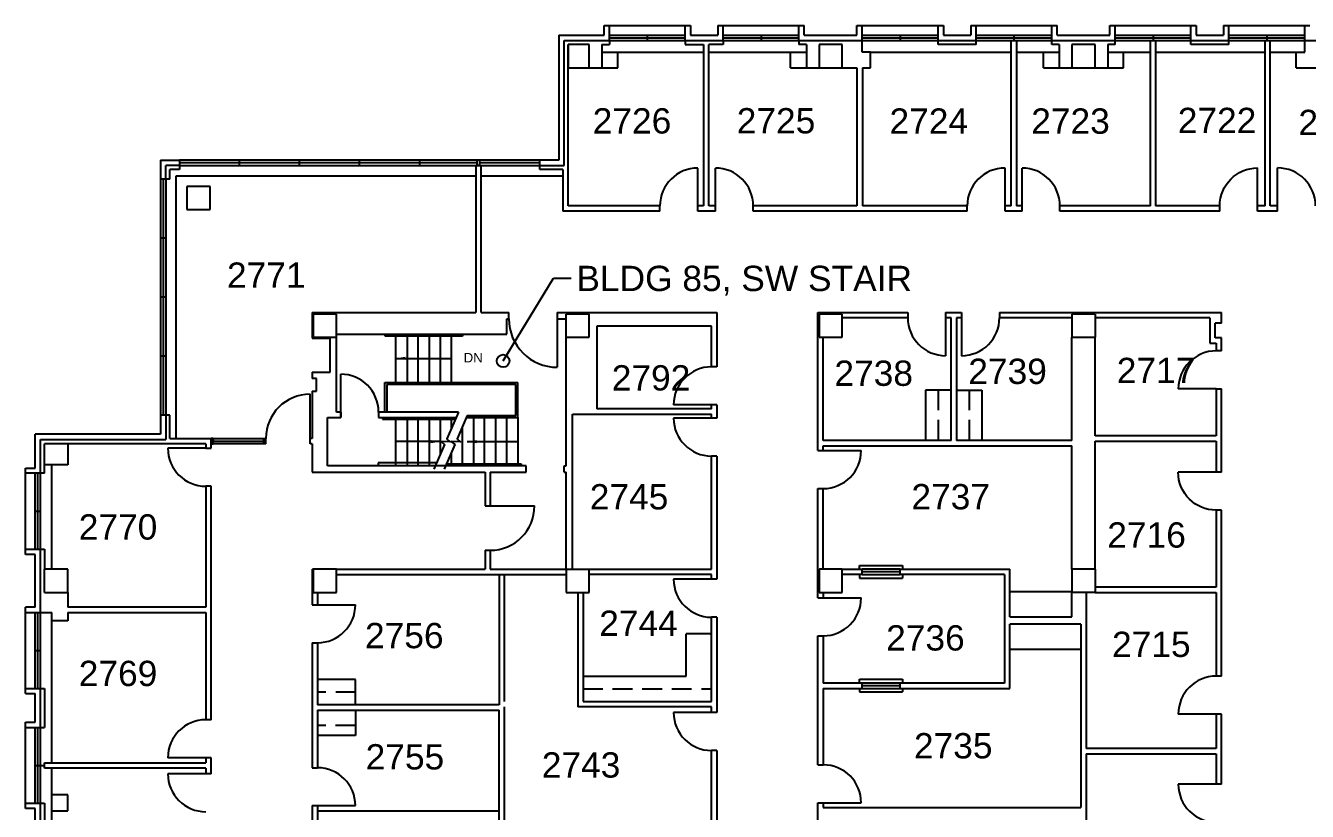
# Model space of a CAD drawing. Header units: inches. Extents: x 338 to 7662, y 1527 to 4766.
# Drawn here: x 533 to 1749, y 3752 to 4497 of the extents above; entities that cross this region are included whole.
import ezdxf

# ---------------------------------------------------------------- set-up
doc = ezdxf.new("R2010")
doc.units = ezdxf.units.IN
doc.header["$LTSCALE"] = 150
doc.header["$MEASUREMENT"] = 0
doc.linetypes.add('HIDDEN2', pattern=[0.1875, 0.125, -0.0625])
doc.layers.get('0').update_dxf_attribs({"linetype": 'CONTINUOUS'})
for name, color, linetype in [('A-ANNO-TEXT', 4, 'CONTINUOUS'), ('A-ANNO-TEXT-STAIR', 4, 'CONTINUOUS'), ('A-ANNO-TX192', 4, 'CONTINUOUS'), ('A-COLS', 5, 'CONTINUOUS'), ('A-DOOR', 2, 'CONTINUOUS'), ('A-FLOR-CASE', 3, 'CONTINUOUS'), ('A-FLOR-CASE-UPPR', 3, 'HIDDEN2'), ('A-FLOR-HRAL', 1, 'CONTINUOUS'), ('A-FLOR-STRS', 2, 'CONTINUOUS'), ('A-GLAZ', 2, 'CONTINUOUS'), ('A-GLAZ-SILL', 1, 'CONTINUOUS'), ('A-WALL-FULL', 6, 'CONTINUOUS'), ('A-WALL-PRHT', 3, 'CONTINUOUS')]:
    doc.layers.add(name, color=color, linetype=linetype)
doc.styles.add('ARIAL', font='arial.ttf')
doc.styles.get("Standard").update_dxf_attribs({"font": 'simplex'})
doc.dimstyles.new('DIM-96', dxfattribs={"dimscale": 96, "dimtxt": 0.18, "dimasz": 0.09375, "dimexe": 0.18, "dimexo": 0.0625, "dimgap": 0.09, "dimtad": 0, "dimtih": 1, "dimtoh": 1, "dimdec": 4, "dimzin": 0, "dimdsep": 46, "dimlunit": 4, "dimtxsty": 'Standard', "dimblk": 'ARCHTICK', "dimcen": 0.09, "dimadec": 0, "dimazin": 0, "dimtfac": 1, "dimtdec": 4, "dimtofl": 0, "dimtmove": 2, "dimatfit": 3, "dimfxl": 1, "dimtolj": 1, "dimtzin": 0, "dimarcsym": 0})
doc.dimstyles.new('DIM1-4', dxfattribs={"dimscale": 48, "dimtxt": 0.09375, "dimasz": 0.125, "dimexe": 0.125, "dimexo": 0.09375, "dimgap": 0, "dimtad": 1, "dimdec": 6, "dimzin": 7, "dimdsep": 46, "dimlunit": 4, "dimtxsty": 'Standard', "dimsah": 1, "dimcen": 2.25, "dimdle": 1.5, "dimadec": 0, "dimazin": 0, "dimtfac": 1, "dimtdec": 6, "dimtix": 1, "dimtofl": 0, "dimtmove": 2, "dimatfit": 3, "dimfxl": 1, "dimtolj": 1, "dimtzin": 3, "dimarcsym": 0})

# ---------------------------------------------------------------- blocks, each defined once
blk = doc.blocks.new('dr-36')
blk.add_line((0, 0), (0, 36.1))
blk.add_arc((-0.1, 0), 36.1, 0.0689, 89.8337)
blk = doc.blocks.new('_ArchTick')
at = {"color": 0, "linetype": 'ByBlock', "const_width": 0.15}
blk.add_lwpolyline([(-0.5, -0.5), (0.5, 0.5)], dxfattribs=at)

msp = doc.modelspace()

# ---------------------------------------------------------------- linework, layer by layer
at = {"layer": 'A-ANNO-TEXT', "linetype": 'Continuous'}
for points in [[(943.2, 4130.5), (932.3, 4105.3), (935.5, 4102.3), (926.8, 4102.7), (930, 4099.7), (920, 4076.5)], [(951.6, 4127.4), (942.1, 4105.3), (945.3, 4102.3), (936.5, 4102.7), (939.7, 4099.7), (929.8, 4076.5)]]:
    msp.add_lwpolyline(points, dxfattribs=at)
at = {"layer": 'A-COLS'}
for p, q in [((1067.5, 4479), (1047.5, 4479)), ((1047.5, 4479), (1047.5, 4457)), ((1067.5, 4457), (1067.5, 4479)), ((1285.5, 4479), (1285.5, 4457)), ((1307.5, 4479), (1285.5, 4479)), ((1307.5, 4457), (1307.5, 4479)), ((1525.5, 4479), (1525.5, 4457)), ((1547.5, 4479), (1525.5, 4479)), ((1547.5, 4457), (1547.5, 4479)), ((1047.5, 4457), (1067.5, 4457)), ((1285.5, 4457), (1307.5, 4457)), ((1525.5, 4457), (1547.5, 4457)), ((685.5, 4344.5), (685.5, 4322.5)), ((707.5, 4344.5), (685.5, 4344.5)), ((707.5, 4322.5), (707.5, 4344.5)), ((685.5, 4322.5), (707.5, 4322.5)), ((827.5, 4223.5), (805.5, 4223.5)), ((805.5, 4223.5), (805.5, 4201.5)), ((827.5, 4201.5), (827.5, 4223.5)), ((1067.5, 4223.5), (1045.5, 4223.5)), ((1045.5, 4201.5), (1045.5, 4223.5)), ((1067.5, 4201.5), (1067.5, 4223.5)), ((1285.5, 4223.5), (1285.5, 4201.5)), ((1307.5, 4223.5), (1285.5, 4223.5)), ((1307.5, 4201.5), (1307.5, 4223.5)), ((1547.5, 4223.5), (1525.5, 4223.5)), ((1525.5, 4223.5), (1525.5, 4201.5)), ((1547.5, 4223.5), (1547.5, 4201.5)), ((805.5, 4201.5), (827.5, 4201.5)), ((1045.5, 4201.5), (1067.5, 4201.5)), ((1285.5, 4201.5), (1307.5, 4201.5)), ((1525.5, 4201.5), (1547.5, 4201.5)), ((550.5, 4080.5), (550.5, 4100.5)), ((572.5, 4100.5), (550.5, 4100.5)), ((572.5, 4100.5), (572.5, 4080.5)), ((572.5, 4080.5), (550.5, 4080.5)), ((572.5, 3981.5), (550.5, 3981.5)), ((550.5, 3959.5), (550.5, 3981.5)), ((572.5, 3959.5), (572.5, 3981.5)), ((805.5, 3981.5), (805.5, 3959.5)), ((827.5, 3981.5), (805.5, 3981.5)), ((827.5, 3959.5), (827.5, 3981.5)), ((1045.5, 3981.5), (1045.5, 3959.5)), ((1045.5, 3981.5), (1067.5, 3981.5)), ((1067.5, 3959.5), (1067.5, 3981.5)), ((1285.5, 3981.5), (1285.5, 3959.5)), ((1307.5, 3981.5), (1285.5, 3981.5)), ((1307.5, 3959.5), (1307.5, 3981.5)), ((1547.5, 3981.5), (1525.5, 3981.5)), ((1525.5, 3981.5), (1525.5, 3959.5)), ((1547.5, 3981.5), (1547.5, 3959.5)), ((550.5, 3959.5), (572.5, 3959.5)), ((805.5, 3959.5), (827.5, 3959.5)), ((1045.5, 3959.5), (1067.5, 3959.5)), ((1285.5, 3959.5), (1307.5, 3959.5)), ((1547.5, 3959.5), (1525.5, 3959.5))]:
    msp.add_line(p, q, dxfattribs=at)
at = {"layer": 'A-DOOR'}
for p, q in [((1170.5, 4321), (1170.5, 4362)), ((1187.1, 4321), (1187.1, 4362)), ((1462.1, 4326), (1462.1, 4362)), ((1478.2, 4326), (1478.2, 4362)), ((1037.1, 4219), (1037.1, 4173)), ((1405.7, 4220), (1405.7, 4184)), ((1420.8, 4220), (1420.8, 4184)), ((831.5, 4125.5), (831.5, 4166.5)), ((1662.5, 4152.6), (1626.5, 4152.6)), ((802.5, 4105.5), (802.5, 4147.5)), ((1188.5, 4137.4), (1147.5, 4137.4)), ((1183.5, 4124.8), (1147.5, 4124.8)), ((703.5, 4096.2), (667.5, 4096.2)), ((1284.5, 4094), (1325.5, 4094)), ((973.5, 4041.5), (1015.5, 4041.5)), ((1183.5, 3972), (1147.5, 3972)), ((1289.5, 3954.4), (1325.5, 3954.4)), ((809.5, 3947.8), (845.5, 3947.8)), ((1183.5, 3845.6), (1147.5, 3845.6)), ((1662.5, 3844.2), (1626.5, 3844.2)), ((703.5, 3802.8), (667.5, 3802.8)), ((703.5, 3787.5), (667.5, 3787.5)), ((1662.5, 3777.6), (1626.5, 3777.6)), ((1289.5, 3760), (1325.5, 3760)), ((809.5, 3757.3), (845.5, 3757.3))]:
    msp.add_line(p, q, dxfattribs=at)
for centre, radius, start, end in [((1170.5, 4326), 36, 90, 180), ((1187.1, 4326), 36, 360, 90), ((1462.1, 4326), 36, 90, 180), ((1478.2, 4326), 36, 360, 90), ((1037.1, 4219), 46, 180, 270), ((1405.7, 4220), 36, 180, 270), ((1420.8, 4220), 36, 270, 0), ((1662.5, 4152.6), 36, 90, 180), ((1183.5, 4137.4), 36, 90, 180), ((831.5, 4130.5), 36, 360, 90), ((802.5, 4105.5), 42, 90, 180), ((1183.5, 4124.8), 36, 180, 270), ((703.5, 4096.2), 36, 180, 270), ((1289.5, 4094), 36, 270, 0), ((973.5, 4041.5), 42, 270, 0), ((1183.5, 3972), 36, 180, 270), ((1289.5, 3954.4), 36, 270, 0), ((809.5, 3947.8), 36, 270, 0), ((1662.5, 3844.2), 36, 90, 180), ((1183.5, 3845.6), 36, 180, 270), ((703.5, 3802.8), 36, 90, 180), ((1289.5, 3760), 36, 360, 90), ((703.5, 3787.5), 36, 180, 270), ((809.5, 3757.3), 36, 0, 90), ((1662.5, 3777.6), 36, 180, 270)]:
    msp.add_arc(centre, radius, start, end, dxfattribs=at)
at = {"layer": 'A-FLOR-CASE', "linetype": 'Continuous'}
for p, q in [((1410.5, 4151.2), (1386.5, 4151.2)), ((1386.5, 4151.2), (1386.5, 4103.2)), ((1416, 4151.2), (1440, 4151.2)), ((1440, 4151.2), (1440, 4103.2)), ((1183.1, 3920.2), (1159.5, 3920.2)), ((1159.5, 3880), (1159.5, 3920.2)), ((845.6, 3876.9), (809.6, 3876.9)), ((845.6, 3852.9), (845.6, 3876.9)), ((1061.5, 3880), (1159.5, 3880)), ((845.5, 3848), (845.5, 3823.7)), ((845.5, 3823.7), (809.5, 3823.7))]:
    msp.add_line(p, q, dxfattribs=at)
at = {"layer": 'A-FLOR-CASE'}
for p, q in [((1466.5, 3960.5), (1525.5, 3960.5)), ((1534, 3905.5), (1466.5, 3905.5))]:
    msp.add_line(p, q, dxfattribs=at)
at = {"layer": 'A-FLOR-CASE-UPPR'}
for p, q in [((1398.5, 4151.2), (1398.5, 4103.2)), ((1428, 4151.2), (1428, 4103.2)), ((845.6, 3864.9), (809.6, 3864.9)), ((1061.5, 3868), (1183.5, 3868)), ((845.5, 3833.3), (809.5, 3833.3))]:
    msp.add_line(p, q, dxfattribs=at)
at = {"layer": 'A-FLOR-HRAL'}
for p, q in [((873.5, 4158.5), (999.5, 4158.5)), ((873.5, 4130.5), (873.5, 4158.5)), ((997.9, 4156.6), (875.3, 4156.6)), ((875.3, 4156.6), (875.3, 4130.5)), ((997.9, 4127.4), (997.9, 4156.6)), ((999.5, 4125.5), (999.5, 4158.5)), ((871.1, 4125.5), (871.1, 4123.8)), ((950.8, 4125.5), (999.5, 4125.5)), ((951.6, 4127.4), (997.9, 4127.4)), ((871.1, 4123.8), (940.3, 4123.8)), ((922.5, 4082.3), (867.1, 4082.3)), ((867.1, 4082.3), (867.1, 4079.3)), ((932, 4081.6), (1002.9, 4081.6)), ((1002.9, 4081.6), (1002.9, 4079.5))]:
    msp.add_line(p, q, dxfattribs=at)
at = {"layer": 'A-FLOR-STRS'}
for p, q in [((873.6, 4202.5), (873.6, 4204.5)), ((947, 4202.5), (873.6, 4202.5)), ((884, 4158.5), (884, 4204.5)), ((894.5, 4204.5), (894.5, 4158.5)), ((905, 4158.5), (905, 4204.5)), ((915.5, 4204.5), (915.5, 4158.5)), ((926, 4204.5), (926, 4158.5)), ((936.5, 4204.5), (936.5, 4158.5)), ((947, 4204.5), (947, 4202.5)), ((884, 4079.5), (884, 4125.5)), ((894.5, 4125.5), (894.5, 4079.5)), ((905, 4079.5), (905, 4125.5)), ((915.5, 4125.5), (915.5, 4079.5)), ((926, 4125.5), (926, 4090.4)), ((936.5, 4125.5), (936.5, 4114.9)), ((957.5, 4125.5), (957.5, 4079.5)), ((968, 4079.5), (968, 4125.5)), ((978.5, 4125.5), (978.5, 4079.5)), ((989, 4125.5), (989, 4079.5)), ((999.5, 4125.5), (999.5, 4079.5)), ((947, 4079.5), (947, 4116.7)), ((936.5, 4092.2), (936.5, 4079.5))]:
    msp.add_line(p, q, dxfattribs=at)
at = {"layer": 'A-GLAZ'}
for p, q in [((1086.5, 4485.5), (1158.5, 4485.5)), ((1122.5, 4488), (1122.5, 4483)), ((1194.5, 4485.5), (1266.5, 4485.5)), ((1230.5, 4488), (1230.5, 4483)), ((1326.5, 4485.5), (1398.5, 4485.5)), ((1362.5, 4488), (1362.5, 4483)), ((1434.5, 4485.5), (1506.5, 4485.5)), ((1470.5, 4488), (1470.5, 4483)), ((1566.5, 4485.5), (1638.5, 4485.5)), ((1602.5, 4488), (1602.5, 4483)), ((1674.5, 4485.5), (1746.5, 4485.5)), ((1710.5, 4488), (1710.5, 4483)), ((735.5, 4364.5), (735.5, 4369.5)), ((792.5, 4364.5), (792.5, 4369.5)), ((849.5, 4364.5), (849.5, 4369.5)), ((906.5, 4364.5), (906.5, 4369.5)), ((961, 4364.5), (961, 4369.5)), ((963.5, 4369.5), (961, 4369.5)), ((963.5, 4364.5), (963.5, 4369.5)), ((961, 4367), (678.5, 4367)), ((963.5, 4364.5), (961, 4364.5)), ((1020.5, 4367), (963.5, 4367)), ((663, 4351.5), (663, 4127.5)), ((665.5, 4295.5), (660.5, 4295.5)), ((665.5, 4239.5), (660.5, 4239.5)), ((665.5, 4183.5), (660.5, 4183.5)), ((710.5, 4105.5), (710.5, 4100.5)), ((710.5, 4103), (758.5, 4103)), ((758.5, 4100.5), (758.5, 4105.5)), ((760.5, 4100.5), (760.5, 4105.5)), ((544, 4000.5), (544, 4072.5)), ((541.5, 4036.5), (546.5, 4036.5)), ((1362.4, 3979), (1326.5, 3979)), ((544, 3868.5), (544, 3940.5)), ((541.5, 3904.5), (546.5, 3904.5)), ((1362.4, 3871), (1326.5, 3871)), ((544, 3759.5), (544, 3831.5)), ((541.5, 3795.5), (546.5, 3795.5)), ((546.5, 3795.5), (550.5, 3795.5))]:
    msp.add_line(p, q, dxfattribs=at)
for points in [[(710.5, 4105.5), (708.5, 4105.5), (708.5, 4100.5), (710.5, 4100.5)], [(758.5, 4105.5), (760.5, 4105.5)], [(760.5, 4100.5), (758.5, 4100.5)]]:
    msp.add_lwpolyline(points, dxfattribs=at)
at = {"layer": 'A-GLAZ-SILL'}
for p, q in [((1086.5, 4488), (1158.5, 4488)), ((1086.5, 4483), (1158.5, 4483)), ((1194.5, 4488), (1266.5, 4488)), ((1194.5, 4483), (1266.5, 4483)), ((1326.5, 4488), (1398.5, 4488)), ((1326.5, 4483), (1398.5, 4483)), ((1434.5, 4488), (1506.5, 4488)), ((1434.5, 4483), (1506.5, 4483)), ((1566.5, 4488), (1638.5, 4488)), ((1566.5, 4483), (1638.5, 4483)), ((1674.5, 4488), (1746.5, 4488)), ((1674.5, 4483), (1746.5, 4483)), ((961, 4369.5), (678.5, 4369.5)), ((1020.5, 4369.5), (963.5, 4369.5)), ((678.5, 4364.5), (961, 4364.5)), ((963.5, 4364.5), (1020.5, 4364.5)), ((660.5, 4351.5), (660.5, 4127.5)), ((665.5, 4351.5), (665.5, 4127.5)), ((708.5, 4105.5), (760.5, 4105.5)), ((760.5, 4100.5), (708.5, 4100.5)), ((541.5, 4000.5), (541.5, 4072.5)), ((546.5, 4000.5), (546.5, 4072.5)), ((1323.8, 3981.5), (1323.8, 3985.2)), ((1323.8, 3985.2), (1364.6, 3985.2)), ((1362.5, 3981.5), (1326.5, 3981.5)), ((1364.6, 3985.2), (1364.6, 3981.5)), ((1323.8, 3976.5), (1323.8, 3973.1)), ((1323.8, 3973.1), (1364.6, 3973.1)), ((1326.5, 3976.5), (1362.5, 3976.5)), ((1364.6, 3976.5), (1364.6, 3973.1)), ((541.5, 3868.5), (541.5, 3940.5)), ((546.5, 3868.5), (546.5, 3940.5)), ((1323.8, 3873.5), (1323.8, 3877.2)), ((1323.8, 3877.2), (1364.6, 3877.2)), ((1323.8, 3868.5), (1323.8, 3865.1)), ((1362.5, 3873.5), (1326.5, 3873.5)), ((1326.5, 3868.5), (1362.5, 3868.5)), ((1364.6, 3877.2), (1364.6, 3873.5)), ((1364.6, 3868.5), (1364.6, 3865.1)), ((1323.8, 3865.1), (1364.6, 3865.1)), ((541.5, 3759.5), (541.5, 3831.5)), ((546.5, 3759.5), (546.5, 3831.5))]:
    msp.add_line(p, q, dxfattribs=at)
at = {"layer": 'A-WALL-FULL'}
for p, q in [((1081.5, 4497), (1163.5, 4497)), ((1081.5, 4488), (1081.5, 4497)), ((1086.5, 4483), (1086.5, 4497)), ((1158.5, 4483), (1158.5, 4497)), ((1163.5, 4497), (1163.5, 4488)), ((1189.5, 4497), (1271.5, 4497)), ((1189.5, 4497), (1189.5, 4488)), ((1194.5, 4483), (1194.5, 4497)), ((1266.5, 4483), (1266.5, 4497)), ((1271.5, 4488), (1271.5, 4497)), ((1321.5, 4497), (1403.5, 4497)), ((1321.5, 4488), (1321.5, 4497)), ((1326.5, 4472), (1326.5, 4497)), ((1398.5, 4479), (1398.5, 4497)), ((1403.5, 4497), (1403.5, 4488)), ((1429.5, 4497), (1511.5, 4497)), ((1429.5, 4497), (1429.5, 4488)), ((1434.5, 4479), (1434.5, 4497)), ((1506.5, 4479), (1506.5, 4497)), ((1511.5, 4488), (1511.5, 4497)), ((1561.5, 4497), (1643.5, 4497)), ((1561.5, 4488), (1561.5, 4497)), ((1566.5, 4479), (1566.5, 4497)), ((1638.5, 4483), (1638.5, 4497)), ((1643.5, 4497), (1643.5, 4488)), ((1669.5, 4497), (1669.5, 4488)), ((1669.5, 4497), (1751.5, 4497)), ((1674.5, 4479), (1674.5, 4497)), ((1746.5, 4472), (1746.5, 4497)), ((1038.5, 4488), (1081.5, 4488)), ((1038.5, 4488), (1038.5, 4369.5)), ((1043.5, 4364.5), (1043.5, 4483)), ((1043.5, 4483), (1086.5, 4483)), ((1047.5, 4326), (1047.5, 4479)), ((1079.5, 4479), (1086.5, 4479)), ((1079.5, 4479), (1079.5, 4457)), ((1086.5, 4483), (1086.5, 4479)), ((1158.5, 4483), (1194.5, 4483)), ((1158.5, 4483), (1158.5, 4479)), ((1158.5, 4479), (1176, 4479)), ((1163.5, 4488), (1189.5, 4488)), ((1176, 4479), (1176, 4326)), ((1181, 4326), (1181, 4479)), ((1194.5, 4479), (1181, 4479)), ((1194.5, 4483), (1194.5, 4479)), ((1266.5, 4483), (1326.5, 4483)), ((1266.5, 4483), (1266.5, 4479)), ((1273.5, 4479), (1266.5, 4479)), ((1271.5, 4488), (1321.5, 4488)), ((1273.5, 4479), (1273.5, 4457)), ((1398.5, 4483), (1434.5, 4483)), ((1434.5, 4479), (1398.5, 4479)), ((1403.5, 4488), (1429.5, 4488)), ((1468, 4326), (1468, 4483)), ((1468, 4483), (1473, 4483)), ((1473, 4483), (1473, 4326)), ((1506.5, 4483), (1566.5, 4483)), ((1513.5, 4479), (1506.5, 4479)), ((1511.5, 4488), (1561.5, 4488)), ((1513.5, 4479), (1513.5, 4457)), ((1559.5, 4479), (1559.5, 4457)), ((1566.5, 4479), (1559.5, 4479)), ((1600, 4326), (1600, 4483)), ((1600, 4483), (1605, 4483)), ((1605, 4483), (1605, 4326)), ((1638.5, 4479), (1638.5, 4483)), ((1638.5, 4483), (1674.5, 4483)), ((1674.5, 4479), (1638.5, 4479)), ((1643.5, 4488), (1669.5, 4488)), ((1708.8, 4326), (1708.8, 4483)), ((1708.8, 4483), (1713.8, 4483)), ((1713.8, 4326), (1713.8, 4483)), ((1746.5, 4483), (1806.5, 4483)), ((1094.5, 4457), (1094.5, 4472)), ((1258.5, 4457), (1258.5, 4472)), ((1334.5, 4472), (1326.5, 4472)), ((1334.5, 4457), (1334.5, 4472)), ((1498.5, 4457), (1498.5, 4472)), ((1574.5, 4457), (1574.5, 4472)), ((1738.5, 4457), (1738.5, 4472)), ((1738.5, 4472), (1746.5, 4472)), ((1047.5, 4457), (1094.5, 4457)), ((1258.5, 4457), (1321.3, 4457)), ((1321.3, 4457), (1321.3, 4326)), ((1326.7, 4457), (1326.7, 4326)), ((1326.7, 4457), (1334.5, 4457)), ((1498.5, 4457), (1574.5, 4457)), ((1738.5, 4457), (1787.5, 4457)), ((660.5, 4369.5), (660.5, 4351.5)), ((660.5, 4369.5), (678.5, 4369.5)), ((678.5, 4369.5), (678.5, 4360.5)), ((1038.5, 4369.5), (1020.5, 4369.5)), ((1020.5, 4360.5), (1020.5, 4369.5)), ((665.5, 4351.5), (665.5, 4364.5)), ((678.5, 4364.5), (665.5, 4364.5)), ((669.5, 4351.5), (669.5, 4360.5)), ((678.5, 4360.5), (669.5, 4360.5)), ((959.8, 4364.5), (959.8, 4225)), ((961, 4364.5), (964.8, 4364.5)), ((964.8, 4225), (964.8, 4364.5)), ((1020.5, 4364.5), (1043.5, 4364.5)), ((1042.5, 4360.5), (1020.5, 4360.5)), ((1042.5, 4360.5), (1042.5, 4321)), ((669.5, 4351.5), (660.5, 4351.5)), ((1134.5, 4321), (1042.5, 4321)), ((1134.5, 4326), (1047.5, 4326)), ((1134.5, 4321), (1134.5, 4326)), ((1176, 4326), (1170.5, 4326)), ((1170.5, 4321), (1170.5, 4326)), ((1187.1, 4321), (1170.5, 4321)), ((1187.1, 4326), (1181, 4326)), ((1187.1, 4321), (1187.1, 4326)), ((1321.3, 4326), (1223.1, 4326)), ((1223.1, 4321), (1223.1, 4326)), ((1426.1, 4321), (1223.1, 4321)), ((1426.1, 4326), (1326.7, 4326)), ((1426.1, 4321), (1426.1, 4326)), ((1468, 4326), (1462.1, 4326)), ((1462.1, 4321), (1462.1, 4326)), ((1478.2, 4321), (1462.1, 4321)), ((1478.2, 4326), (1473, 4326)), ((1478.2, 4321), (1478.2, 4326)), ((1600, 4326), (1514.2, 4326)), ((1514.2, 4321), (1514.2, 4326)), ((1665.8, 4321), (1514.2, 4321)), ((1665.8, 4326), (1605, 4326)), ((1665.8, 4321), (1665.8, 4326)), ((1708.8, 4326), (1701.8, 4326)), ((1701.8, 4321), (1701.8, 4326)), ((1720.8, 4321), (1701.8, 4321)), ((1720.8, 4326), (1713.8, 4326)), ((1720.8, 4321), (1720.8, 4326)), ((804.5, 4225), (804.5, 4200.5)), ((804.5, 4225), (959.8, 4225)), ((964.8, 4225), (991.1, 4225)), ((991.1, 4219), (991.1, 4225)), ((1037.1, 4225), (1037.1, 4219)), ((1037.1, 4225), (1188.5, 4225)), ((1188.5, 4225), (1188.5, 4173.4)), ((1284.5, 4094), (1284.5, 4225)), ((1284.5, 4225), (1369.7, 4225)), ((1369.7, 4225), (1369.7, 4220)), ((1405.7, 4225), (1405.7, 4220)), ((1405.7, 4225), (1420.8, 4225)), ((1420.8, 4225), (1420.8, 4220)), ((1456.8, 4225), (1456.8, 4220)), ((1456.8, 4225), (1667.5, 4225)), ((1667.5, 4215), (1667.5, 4225)), ((989.1, 4204.5), (989.1, 4219)), ((989.1, 4219), (991.1, 4219)), ((1037.1, 4219), (1045.5, 4219)), ((1183.5, 4211.9), (1074.5, 4211.9)), ((1074.5, 4211.9), (1074.5, 4133.5)), ((1183.5, 4173.4), (1183.5, 4211.9)), ((1369.7, 4220), (1307.5, 4220)), ((1411, 4220), (1405.7, 4220)), ((1411, 4103.5), (1411, 4220)), ((1420.8, 4220), (1416, 4220)), ((1416, 4220), (1416, 4103.5)), ((1525.3, 4220), (1456.8, 4220)), ((1656.5, 4220), (1547.5, 4220)), ((1656.5, 4220), (1656.5, 4196)), ((1661.5, 4201), (1661.5, 4215)), ((1667.5, 4215), (1661.5, 4215)), ((804.5, 4200.5), (821.5, 4200.5)), ((821.5, 4168.5), (821.5, 4200.5)), ((827.5, 4204.5), (989.1, 4204.5)), ((827.5, 4130.5), (827.5, 4201.5)), ((1045.5, 4079.5), (1045.5, 4201.5)), ((1289.5, 4103.5), (1289.5, 4201.5)), ((1525.5, 4103.5), (1525.5, 4201.5)), ((1547.5, 4108), (1547.5, 4201.5)), ((1667.5, 4201), (1661.5, 4201)), ((1667.5, 4188.6), (1667.5, 4201)), ((1656.5, 4196), (1662.5, 4196)), ((1662.5, 4196), (1662.5, 4188.6)), ((1667.5, 4188.6), (1662.5, 4188.6)), ((1188.5, 4173.4), (1183.5, 4173.4)), ((804.5, 4168.5), (804.5, 4162.4)), ((804.5, 4168.5), (821.5, 4168.5)), ((808.7, 4162.4), (804.5, 4162.4)), ((808.7, 4150.4), (808.7, 4162.4)), ((804.5, 4150.4), (808.7, 4150.4)), ((804.5, 4150.4), (804.5, 4105.5)), ((1662.5, 4152.6), (1662.5, 4108)), ((1662.5, 4152.6), (1667.5, 4152.6)), ((1667.5, 4073.5), (1667.5, 4152.6)), ((1183.5, 4133.5), (1183.5, 4137.4)), ((1188.5, 4137.4), (1188.5, 4124.8)), ((669.5, 4127.5), (660.5, 4127.5)), ((660.5, 4127.5), (660.5, 4109.5)), ((665.5, 4127.5), (665.5, 4104.5)), ((669.5, 4105.5), (669.5, 4127.5)), ((819, 4125.5), (831.5, 4125.5)), ((819, 4079.5), (819, 4125.5)), ((831.5, 4130.5), (827.5, 4130.5)), ((831.5, 4130.5), (831.5, 4125.5)), ((943.2, 4130.5), (867.5, 4130.5)), ((867.5, 4130.5), (867.5, 4125.5)), ((867.5, 4125.5), (941, 4125.5)), ((1051.5, 3981.5), (1051.5, 4128.5)), ((1051.5, 4128.5), (1183.5, 4128.5)), ((1183.5, 4133.5), (1074.5, 4133.5)), ((1183.5, 4124.8), (1183.5, 4128.5)), ((1188.5, 4124.8), (1183.5, 4124.8)), ((660.5, 4109.5), (541.5, 4109.5)), ((541.5, 4077.5), (541.5, 4109.5)), ((546.5, 4104.5), (665.5, 4104.5)), ((546.5, 4072.5), (546.5, 4104.5)), ((703.5, 4100.5), (572.5, 4100.5)), ((669.5, 4105.5), (708.5, 4105.5)), ((703.5, 4100.5), (703.5, 4096.2)), ((708.5, 4096.2), (708.5, 4105.5)), ((804.5, 4105.5), (802.5, 4105.5)), ((802.5, 4100.5), (802.5, 4105.5)), ((804.5, 4100.5), (802.5, 4100.5)), ((804.5, 4100.5), (804.5, 4073.5)), ((1411, 4103.5), (1289.5, 4103.5)), ((1525.5, 4103.5), (1416, 4103.5)), ((1662.5, 4108), (1547.5, 4108)), ((1547.5, 4103), (1662.5, 4103)), ((1547.5, 3981.5), (1547.5, 4103)), ((1662.5, 4103), (1662.5, 4073.5)), ((703.5, 4096.2), (708.5, 4096.2)), ((1183.5, 3981.5), (1183.5, 4088.8)), ((1188.5, 4088.8), (1183.5, 4088.8)), ((1188.5, 4088.8), (1188.5, 3972)), ((1289.5, 4098.5), (1525.5, 4098.5)), ((1289.5, 4094), (1289.5, 4098.5)), ((1525.5, 3981.5), (1525.5, 4098.5)), ((532.5, 3995.5), (532.5, 4077.5)), ((532.5, 4077.5), (541.5, 4077.5)), ((550.5, 4072.5), (550.5, 4080.5)), ((1007.5, 4079.5), (819, 4079.5)), ((1007.5, 4073.5), (1007.5, 4079.5)), ((1043.5, 4073.5), (1043.5, 4079.5)), ((1043.5, 4079.5), (1045.5, 4079.5)), ((550.5, 4072.5), (532.5, 4072.5)), ((804.5, 4073.5), (968.5, 4073.5)), ((968.5, 4073.5), (968.5, 4041.5)), ((973.5, 4073.5), (973.5, 4041.5)), ((973.5, 4073.5), (1007.5, 4073.5)), ((1043.5, 4073.5), (1045.5, 4073.5)), ((1045.5, 3981.5), (1045.5, 4073.5)), ((1667.5, 4073.5), (1662.5, 4073.5)), ((708.5, 4060.2), (703.5, 4060.2)), ((703.5, 4060.2), (703.5, 3945.5)), ((708.5, 3838.8), (708.5, 4060.2)), ((1284.5, 4058), (1289.5, 4058)), ((1284.5, 3954.4), (1284.5, 4058)), ((1289.5, 3981.5), (1289.5, 4058)), ((968.5, 4041.5), (973.5, 4041.5)), ((1667.5, 4037.5), (1662.5, 4037.5)), ((1662.5, 4037.5), (1662.5, 3964.5)), ((1667.5, 3880.2), (1667.5, 4037.5)), ((532.5, 4000.5), (550.5, 4000.5)), ((541.5, 3995.5), (532.5, 3995.5)), ((541.5, 3945.5), (541.5, 3995.5)), ((546.5, 3940.5), (546.5, 4000.5)), ((550.5, 4000.5), (550.5, 3981.5)), ((968.5, 3999.5), (973.5, 3999.5)), ((968.5, 3999.5), (968.5, 3981.5)), ((973.5, 3999.5), (973.5, 3981.5)), ((804.5, 3981.5), (805.5, 3981.5)), ((804.5, 3981.5), (804.5, 3947.8)), ((827.5, 3981.5), (968.5, 3981.5)), ((973.5, 3981.5), (1045.5, 3981.5)), ((1067.5, 3981.5), (1183.5, 3981.5)), ((1307.5, 3981.5), (1326.5, 3981.5)), ((1326.5, 3976.5), (1326.5, 3981.5)), ((1362.5, 3976.5), (1362.5, 3981.5)), ((1362.5, 3981.5), (1466.5, 3981.5)), ((1466.5, 3936.5), (1466.5, 3981.5)), ((827.5, 3976.5), (1045.5, 3976.5)), ((982, 3976.5), (982, 3853)), ((987, 3856), (987, 3976.5)), ((1183.5, 3976.5), (1067.5, 3976.5)), ((1183.5, 3972), (1183.5, 3976.5)), ((1188.5, 3972), (1183.5, 3972)), ((1326.5, 3976.5), (1307.5, 3976.5)), ((1461.5, 3976.5), (1362.5, 3976.5)), ((1461.5, 3976.5), (1461.5, 3873.5)), ((572.5, 3959.5), (572.5, 3945.5)), ((809.5, 3959.5), (809.5, 3947.8)), ((1056.5, 3959.5), (1056.5, 3851)), ((1061.5, 3959.5), (1061.5, 3856)), ((1284.5, 3954.4), (1289.5, 3954.4)), ((1289.5, 3959.5), (1289.5, 3954.4)), ((1525.5, 3936.5), (1525.5, 3959.5)), ((1539, 3959.5), (1539, 3811.5)), ((1662.5, 3964.5), (1547.5, 3964.5)), ((1547.5, 3959.5), (1662.5, 3959.5)), ((1662.5, 3959.5), (1662.5, 3880.2)), ((541.5, 3945.5), (532.5, 3945.5)), ((532.5, 3863.5), (532.5, 3945.5)), ((703.5, 3945.5), (572.5, 3945.5)), ((804.5, 3947.8), (809.5, 3947.8)), ((532.5, 3940.5), (557.5, 3940.5)), ((572.5, 3932.5), (557.5, 3932.5)), ((572.5, 3940.5), (572.5, 3932.5)), ((572.5, 3940.5), (703.5, 3940.5)), ((703.5, 3940.5), (703.5, 3838.8)), ((1183.5, 3856), (1183.5, 3936)), ((1188.5, 3936), (1183.5, 3936)), ((1188.5, 3936), (1188.5, 3845.6)), ((1466.5, 3936.5), (1525.5, 3936.5)), ((1534, 3929.5), (1466.5, 3929.5)), ((1466.5, 3868.5), (1466.5, 3929.5)), ((1534, 3929.5), (1534, 3755.5)), ((1284.5, 3918.4), (1289.5, 3918.4)), ((1284.5, 3796), (1284.5, 3918.4)), ((1289.5, 3918.4), (1289.5, 3873.5)), ((804.5, 3911.8), (809.5, 3911.8)), ((804.5, 3911.8), (804.5, 3793.3)), ((809.5, 3911.8), (809.5, 3853)), ((532.5, 3868.5), (550.5, 3868.5)), ((546.5, 3831.5), (546.5, 3868.5)), ((550.5, 3868.5), (550.5, 3831.5)), ((1326.5, 3873.5), (1289.5, 3873.5)), ((1289.5, 3868.5), (1326.5, 3868.5)), ((1289.5, 3868.5), (1289.5, 3796)), ((1326.5, 3868.5), (1326.5, 3873.5)), ((1461.5, 3873.5), (1362.5, 3873.5)), ((1362.5, 3868.5), (1362.5, 3873.5)), ((1362.5, 3868.5), (1466.5, 3868.5)), ((1667.5, 3880.2), (1662.5, 3880.2)), ((532.5, 3863.5), (541.5, 3863.5)), ((541.5, 3836.5), (541.5, 3863.5)), ((982, 3853), (809.5, 3853)), ((809.5, 3848), (982, 3848)), ((809.5, 3848), (809.5, 3793.3)), ((982, 3468.5), (982, 3848)), ((987, 3732), (987, 3851)), ((1183.5, 3851), (1056.5, 3851)), ((1061.5, 3856), (1183.5, 3856)), ((1183.5, 3845.6), (1183.5, 3851)), ((1188.5, 3845.6), (1183.5, 3845.6)), ((1662.5, 3844.2), (1662.5, 3811.5)), ((1667.5, 3844.2), (1662.5, 3844.2)), ((1667.5, 3777.6), (1667.5, 3844.2)), ((532.5, 3754.5), (532.5, 3836.5)), ((532.5, 3836.5), (541.5, 3836.5)), ((708.5, 3838.8), (703.5, 3838.8)), ((532.5, 3831.5), (550.5, 3831.5)), ((1183.5, 3732), (1183.5, 3809.6)), ((1188.5, 3809.6), (1183.5, 3809.6)), ((1188.5, 3809.6), (1188.5, 3665.7)), ((1662.5, 3811.5), (1539, 3811.5)), ((550.5, 3798), (703.5, 3798)), ((550.5, 3793), (550.5, 3798)), ((703.5, 3802.8), (703.5, 3798)), ((708.5, 3802.8), (703.5, 3802.8)), ((708.5, 3787.5), (708.5, 3802.8)), ((1284.5, 3796), (1289.5, 3796)), ((1539, 3806.5), (1662.5, 3806.5)), ((1539, 3806.5), (1539, 3740.5)), ((1662.5, 3806.5), (1662.5, 3777.6)), ((703.5, 3793), (550.5, 3793)), ((703.5, 3793), (703.5, 3787.5)), ((708.5, 3787.5), (703.5, 3787.5)), ((804.5, 3793.3), (809.5, 3793.3)), ((1667.5, 3777.6), (1662.5, 3777.6)), ((532.5, 3759.5), (550.5, 3759.5)), ((546.5, 3699.5), (546.5, 3759.5)), ((550.5, 3759.5), (550.5, 3740.5)), ((572.5, 3767.5), (557.5, 3767.5)), ((572.5, 3752.5), (572.5, 3767.5)), ((1284.5, 3760), (1289.5, 3760)), ((1284.5, 3697.4), (1284.5, 3760)), ((1289.5, 3760), (1289.5, 3755.5)), ((541.5, 3754.5), (532.5, 3754.5)), ((541.5, 3704.5), (541.5, 3754.5)), ((557.5, 3752.5), (572.5, 3752.5)), ((804.5, 3757.3), (809.5, 3757.3)), ((804.5, 3757.3), (804.5, 3705.5)), ((809.5, 3757.3), (809.5, 3740.5)), ((809.5, 3752.3), (982, 3752.3)), ((1289.5, 3755.5), (1534, 3755.5))]:
    msp.add_line(p, q, dxfattribs=at)
at = {"layer": 'A-WALL-PRHT'}
for p, q in [((1079.5, 4472), (1176, 4472)), ((1181, 4472), (1273.5, 4472)), ((1334.5, 4472), (1468, 4472)), ((1473, 4472), (1513.5, 4472)), ((1559.5, 4472), (1600, 4472)), ((1605, 4472), (1708.8, 4472)), ((1713.8, 4472), (1738.5, 4472)), ((675.3, 4105.4), (675.3, 4354.6)), ((675.3, 4354.6), (959.8, 4354.6)), ((964.8, 4354.6), (1042.4, 4354.6)), ((557.5, 3981.5), (557.5, 4080.5)), ((557.5, 3798), (557.5, 3940.5)), ((557.5, 3740.5), (557.5, 3793))]:
    msp.add_line(p, q, dxfattribs=at)

# ---------------------------------------------------------------- block references
at = {"layer": 'A-DOOR', "xscale": -1}
msp.add_blockref('dr-36', (1701.8, 4326), dxfattribs=at)
at = {"layer": 'A-DOOR'}
msp.add_blockref('dr-36', (1720.8, 4326), dxfattribs=at)
at = {"layer": 'A-DOOR', "xscale": -1, "rotation": 90}
msp.add_blockref('dr-36', (1662.5, 4073.5), dxfattribs=at)

# ---------------------------------------------------------------- texts
at = {"layer": 'A-ANNO-TEXT', "insert": (957.3, 4177.6), "char_height": 9, "width": 47.75, "attachment_point": 8, "style": 'ARIAL'}
msp.add_mtext('DN', dxfattribs=at)
at = {"layer": 'A-ANNO-TEXT-STAIR', "style": 'ARIAL'}
msp.add_text('BLDG 85, SW STAIR', height=24, dxfattribs=at).set_placement((1055.2, 4245.3))
at = {"layer": 'A-ANNO-TX192', "style": 'ARIAL'}
for s, p in [('2726', (1070.7, 4394.7)), ('2725', (1207.4, 4394.8)), ('2724', (1352.4, 4394.5)), ('2723', (1486.9, 4394.5)), ('2722', (1626, 4395.1)), ('2721B', (1740.5, 4393.2)), ('2771', (723.6, 4248.4)), ('2792', (1088.8, 4151)), ('2738', (1300.1, 4155.4)), ('2739', (1427.2, 4157.2)), ('2717', (1568.1, 4158)), ('2745', (1067.9, 4038.2)), ('2737', (1373.2, 4038.3)), ('2770', (582.9, 4009.6)), ('2716', (1559.1, 4002)), ('2744', (1076.9, 3918.3)), ('2756', (854.6, 3906.6)), ('2736', (1349.2, 3904.4)), ('2715', (1563.6, 3898.3)), ('2769', (582.9, 3870.7)), ('2735', (1375.6, 3802.1)), ('2755', (855.2, 3791.6)), ('2743', (1022.4, 3783.9))]:
    msp.add_text(s, height=24, dxfattribs=at).set_placement(p)

# ---------------------------------------------------------------- leaders
at = {"layer": 'A-ANNO-TEXT'}
for points in [[(884, 4181.5), (936.5, 4181.5)], [(926, 4102.5), (884, 4102.5)], [(951.6, 4102.5), (999.5, 4102.5)]]:
    msp.add_leader(points, dimstyle='DIM-96', override={"dimgap": 0.09, "dimtad": 0}, dxfattribs=at)
at = {"layer": 'A-ANNO-TEXT-STAIR'}
msp.add_leader([(985.7, 4179.1), (1033.4, 4257.6), (1050.4, 4257.6)], dimstyle='DIM1-4', override={"dimscale": 96, "dimgap": 0, "dimtad": 0, "dimldrblk": 'DotBlank'}, dxfattribs=at)

doc.saveas('drawing.dxf')
